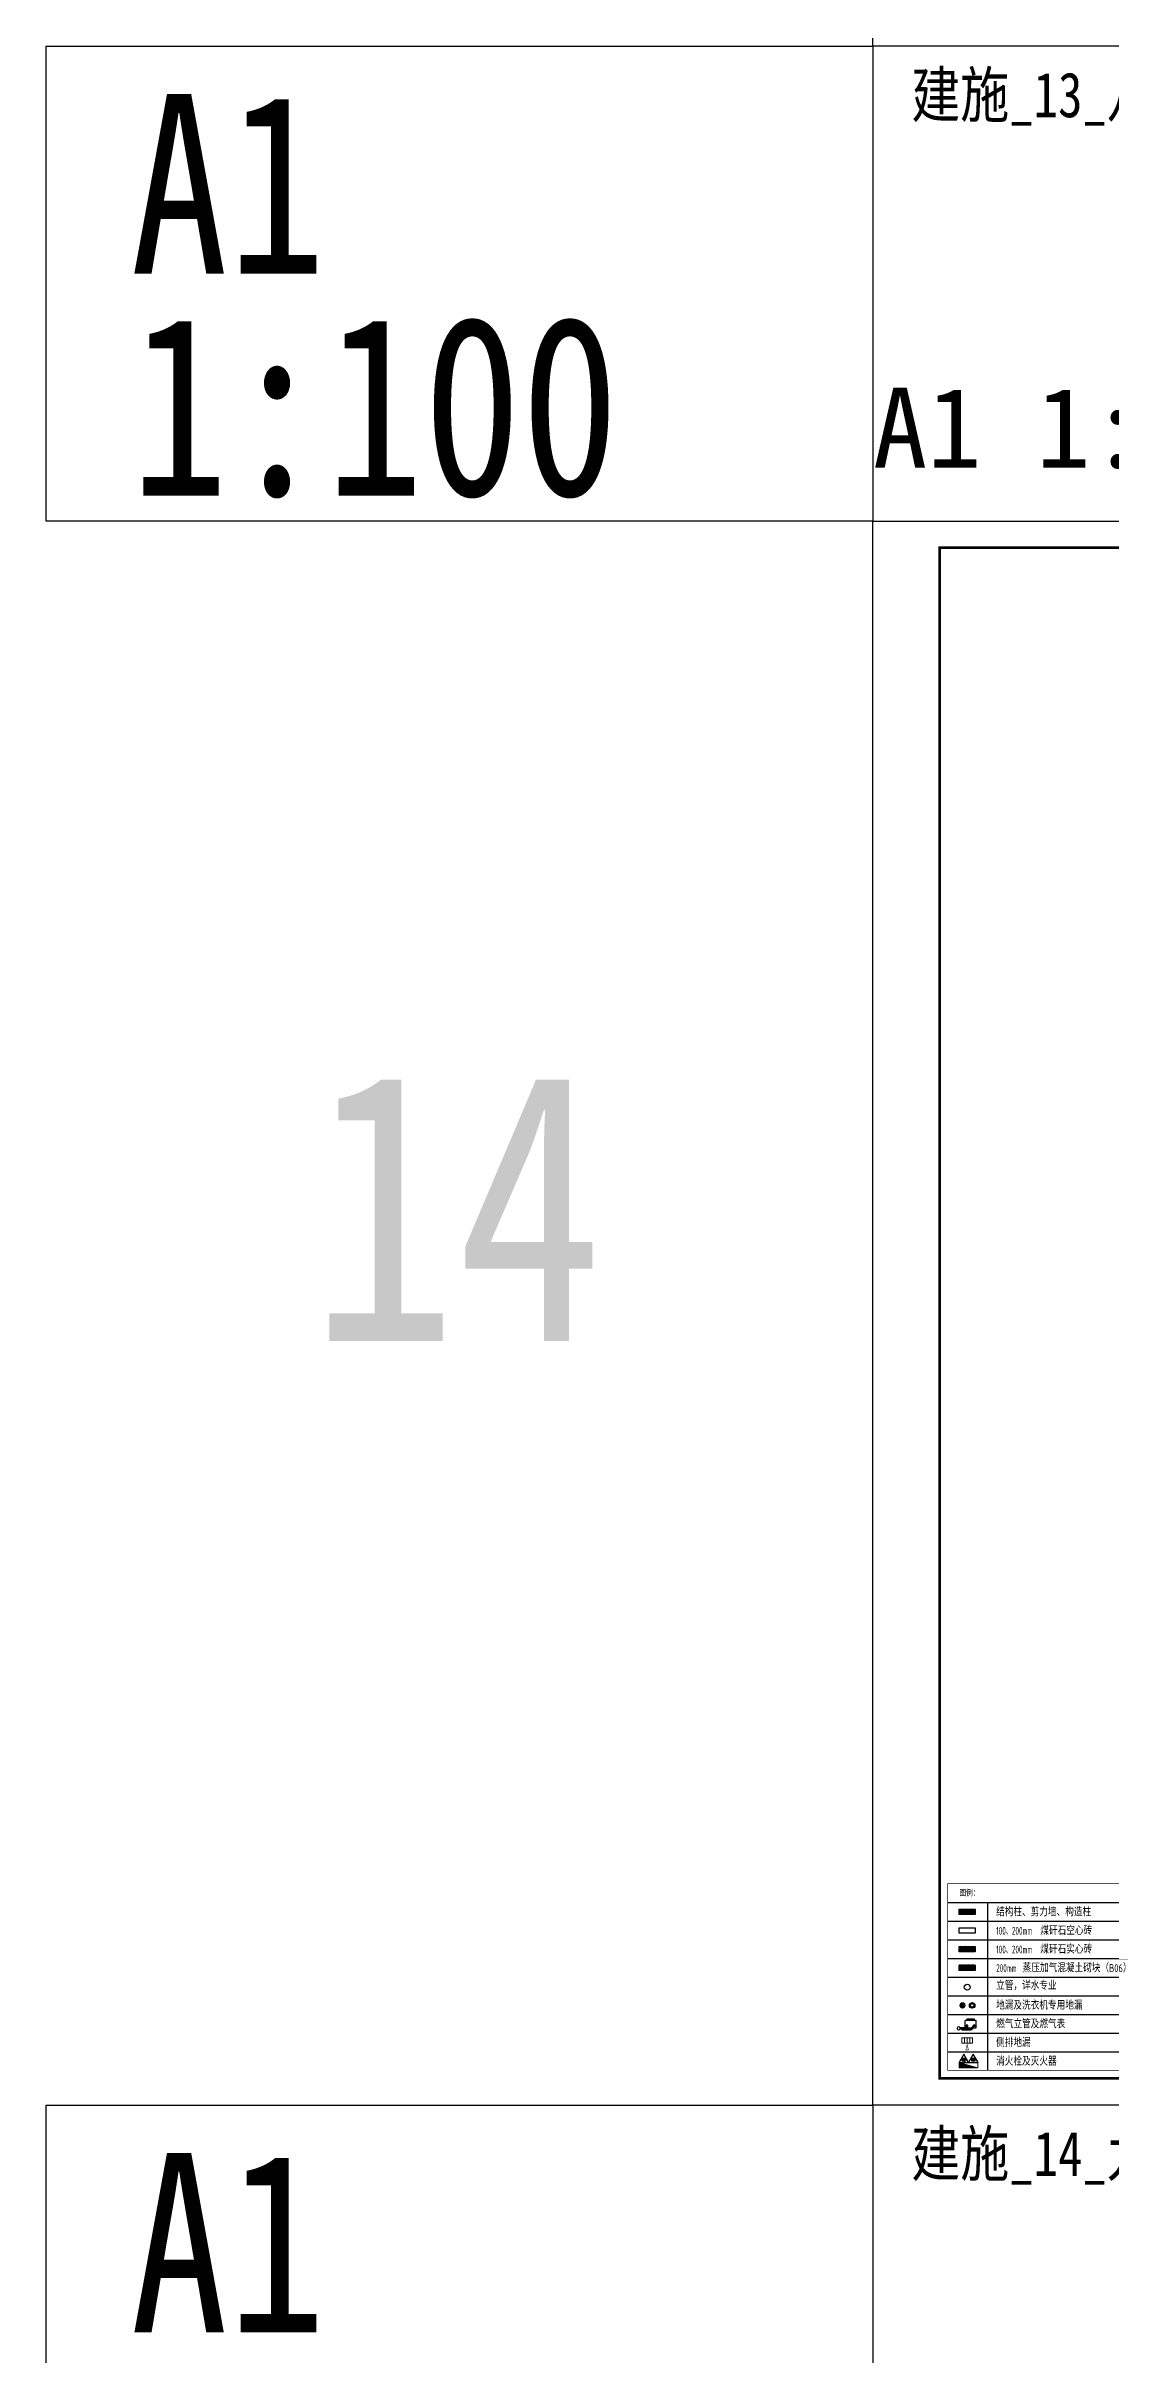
# Model space of a CAD drawing. Extents: x -518115 to 389031, y -231062 to 1628073.
# Drawn here: x -31986 to 7938, y 247050 to 333624 of the extents above; entities that cross this region are included whole.
import ezdxf

# ---------------------------------------------------------------- set-up
doc = ezdxf.new("R2010")
doc.units = 0
doc.header["$LTSCALE"] = 1000
doc.header["$MEASUREMENT"] = 0
for name, color, linetype in [('__0', 7, 'Continuous'), ('AH-FURNITURE', 1, 'Continuous'), ('C-Sheet-图框', 101, 'Continuous'), ('EQUIP_地漏', 7, 'Continuous'), ('EQUIP_消防', 7, 'Continuous'), ('PUB_TEXT', 4, 'Continuous'), ('text', 7, 'Continuous'), ('保温', 6, 'Continuous'), ('图框', 140, 'Continuous'), ('导图字', 7, 'Continuous')]:
    doc.layers.add(name, color=color, linetype=linetype)
for name, color, linetype, lineweight in [('EQUIP_消火栓', 242, 'Continuous', 18), ('LVTRY', 1, 'Continuous', 13), ('平面-分水线', 214, 'Continuous', 15)]:
    doc.layers.add(name, color=color, linetype=linetype, lineweight=lineweight)
doc.layers.add('yichutu', color=7, linetype='Continuous', true_color=0xffffff, plot=False)
doc.styles.add('_TCH_LABEL', font='')
doc.styles.add('宋体', font='', dxfattribs={"height": 50})
doc.styles.add('房间名称', font='TSSDENG', dxfattribs={"width": 0.8, "bigfont": 'HZTXT'})
doc.styles.add('黑体', font='')
doc.styles.get('_TCH_LABEL').set_extended_font_data('SimHei')
doc.styles.get('宋体').set_extended_font_data('SimSun')
doc.styles.get('黑体').set_extended_font_data('SimHei')

# ---------------------------------------------------------------- blocks, each defined once
blk = doc.blocks.new('TK')
at = {"layer": '图框'}
blk.add_lwpolyline([(465375, 548714), (549475, 548714), (549475, 489314), (465375, 489314)], close=True, dxfattribs=at)
blk.add_lwpolyline([(465375, 548714), (549475, 548714), (549475, 489314), (465375, 489314)], close=True, dxfattribs=at)
at = {"layer": '图框', "const_width": 100}
blk.add_lwpolyline([(548475, 490314), (548475, 547714), (467875, 547714), (467875, 490314)], close=True, dxfattribs=at)
blk = doc.blocks.new('yct-841-594-84100-59399.9999999999-100-1000.0')
at = {"layer": 'yichutu', "color": 7, "true_color": 0xffffff}
blk.add_lwpolyline([(0, 0), (0, 59400), (84100, 59400), (84100, 0)], close=True, dxfattribs=at)
at = {"layer": 'yichutu', "color": 7, "true_color": 0xffffff, "style": '_TCH_LABEL'}
blk.add_text('A1 1:100', height=3000, dxfattribs=at).set_placement((0, 61400))
blk = doc.blocks.new('A$C60D053AF')
at = {"layer": 'AH-FURNITURE', "color": 8}
for p, q in [((233, -90), (128, -90)), ((233, -110), (128, -110)), ((193, -71), (328, -71)), ((193, -91), (328, -91)), ((245, -129), (245, -122)), ((255, -281), (255, -251)), ((255, -281), (393, -281)), ((265, -129), (265, -122)), ((342, -97), (370, -143)), ((356, -83), (384, -129)), ((393, -281), (393, -251))]:
    blk.add_line(p, q, dxfattribs=at)
for points in [[(170, -68, 1), (170, -94), (193, -94), (193, -68)], [(234, -251), (414, -251, 0.414214), (424, -241), (424, -111, 0.414214), (414, -101), (234, -101, 0.414214), (224, -111), (224, -241, 0.414214)], [(268, -122), (268, -107, 0.414214), (248, -87), (233, -87), (233, -113), (242, -113), (242, -122)], [(242, -152, 1), (268, -152), (268, -129), (242, -129)], [(384, -161, 1), (402, -143), (386, -127), (368, -145)]]:
    blk.add_lwpolyline(points, format="xyb", close=True, dxfattribs=at)
for centre, radius in [((100, -100), 30), ((255, -152), 15), ((255, -152), 10), ((393, -152), 15), ((393, -152), 10)]:
    blk.add_circle(centre, radius, dxfattribs=at)
for radius in [40, 20]:
    blk.add_arc((328, -111), radius, 45, 90, dxfattribs=at)
blk = doc.blocks.new('$lvtry$00000171')
for p, q in [((-74, 11), (-11, 74)), ((-70, -27), (27, 70)), ((-53, -53), (53, 53)), ((-27, -70), (70, 27)), ((11, -74), (74, -11))]:
    blk.add_line(p, q)
blk.add_circle((0, 0), 75)
blk.add_point((0, 0))
blk = doc.blocks.new('DFSFSF')
at = {"layer": '平面-分水线'}
for p, q in [((697142, 775568), (697142, 775668)), ((697342, 775668), (697143, 775668)), ((697342, 775568), (697143, 775568)), ((697193, 775568), (697193, 775668)), ((697243, 775568), (697243, 775668)), ((697292, 775568), (697292, 775668)), ((697342, 775668), (697342, 775568)), ((697342, 775568), (697342, 775668))]:
    blk.add_line(p, q, dxfattribs=at)
blk = doc.blocks.new('DFGDGDGD')
at = {"layer": '平面-分水线', "const_width": 10}
blk.add_lwpolyline([(697268, 775441), (697243, 775541), (697218, 775441)], close=True, dxfattribs=at)
blk.add_blockref('DFSFSF', (0, 0))
blk = doc.blocks.new('$TwtSys$00000434')
for p, q in [((-0.5, 0.5), (-0.5, -0.5)), ((-0.5, -0.5), (0.5, 0.5)), ((0.5, 0.5), (-0.5, 0.5)), ((0.5, -0.5), (0.5, 0.5)), ((-0.5, -0.5), (0.5, -0.5))]:
    blk.add_line(p, q)
blk.add_solid([(0.5, -0.5), (0.5, 0.5), (-0.5, -0.5)])
blk = doc.blocks.new('$TwtSys$00000546')
h = blk.add_hatch()
h.set_pattern_fill('ANSI31', color=1, scale=200, style=0)
h.set_pattern_definition([(45, (-38543.802, -6670.83), (-17.67767, 17.67767), [])])
h.paths.add_polyline_path([(-65, 174), (65, 174), (65, 44), (-65, 44)])
at = {"color": 1}
for points in [[(0, 344), (-198, 0), (198, 0)], [(-65, 174), (65, 174), (65, 44), (-65, 44)]]:
    blk.add_lwpolyline(points, close=True, dxfattribs=at)
blk = doc.blocks.new('$TwtSys$00000543')
for p, q in [((-94, -9), (9, 94)), ((-9, -94), (94, 9)), ((12, 55), (42, 84)), ((40, 40), (66, 66)), ((55, 12), (84, 42)), ((-84, -42), (-55, -12)), ((-66, -66), (-40, -40)), ((-42, -84), (-12, -55))]:
    blk.add_line(p, q)
for radius in [94, 56.4]:
    blk.add_circle((0, 0), radius)

msp = doc.modelspace()

# ---------------------------------------------------------------- hatches: boundary and pattern name
at = {"layer": '保温', "linetype": 'ByBlock', "ltscale": 10}
h = msp.add_hatch(color=8, dxfattribs=at)
h.dxf.hatch_style = 1
h.paths.add_polyline_path([(2849.5, 263563.2), (2849.5, 263763.2), (2249.8, 263763.2), (2249.8, 263563.2)])
h = msp.add_hatch(dxfattribs=at)
h.set_pattern_fill('AR-HBONE', color=251, scale=55)
h.set_pattern_definition([(45, (-466360.906, -232898.49), (0, 47.4157523), [100.584, -33.528]), (135, (-466337.198, -232874.783), (3e-15, 47.4157523), [100.584, -33.528])])
h.paths.add_polyline_path([(2849.5, 262163.2), (2849.5, 262363.2), (2249.8, 262363.2), (2249.8, 262163.2)])
at = {"layer": '保温', "linetype": 'Continuous', "ltscale": 10}
h = msp.add_hatch(dxfattribs=at)
h.set_pattern_fill('HEX', color=251, scale=10, angle=90, style=0)
h.set_pattern_definition([(90, (-466360.906, -232898.491), (-16.49778, 1e-15), [9.525, -19.05]), (210, (-466360.906, -232898.491), (8.24889, -14.2874966), [9.525, -19.05]), (150, (-466360.906, -232888.966), (-8.24889, -14.2874966), [9.525, -19.05])])
h.paths.add_polyline_path([(2849.5, 261463.2), (2849.5, 261663.2), (2249.8, 261663.2), (2249.8, 261463.2)])

# ---------------------------------------------------------------- linework, layer by layer
msp.add_circle((2554, 260834.8), 110)
at = {"layer": '__0', "color": 4}
for points in [[(2249.8, 263763.2), (2849.5, 263763.2), (2849.5, 263563.2), (2249.8, 263563.2)], [(2249.8, 263063.2), (2849.5, 263063.2), (2849.5, 262863.2), (2249.8, 262863.2)], [(2249.8, 262363.2), (2849.5, 262363.2), (2849.5, 262163.2), (2249.8, 262163.2)], [(2249.8, 261663.2), (2849.5, 261663.2), (2849.5, 261463.2), (2249.8, 261463.2)]]:
    msp.add_lwpolyline(points, close=True, dxfattribs=at)
at = {"layer": 'C-Sheet-图框', "color": 0}
for p, q in [((1814.1, 264015.2), (15301, 264015.2)), ((1814.1, 263315.2), (15301, 263315.2)), ((3314.1, 264015.2), (3314.1, 257715.2)), ((1814.1, 262615.2), (15301, 262615.2)), ((1814.1, 261915.2), (15301, 261915.2)), ((1814.1, 261215.2), (15301, 261215.2)), ((1814.1, 260515.2), (15301, 260515.2)), ((1814.1, 259815.2), (15301, 259815.2)), ((1814.1, 259115.2), (15301, 259115.2)), ((1814.1, 258415.2), (15301, 258415.2))]:
    msp.add_line(p, q, dxfattribs=at)
at = {"layer": 'C-Sheet-图框', "color": 0, "const_width": 24}
msp.add_lwpolyline([(1814.1, 257715.2), (1814.1, 264715.2), (15301, 264715.2), (15301, 257715.2), (1814.1, 257715.2)], dxfattribs=at)
at = {"layer": 'text', "color": 2}
for points in [[(-985.9, 315815.2), (-31985.9, 315815.2), (-31985.9, 333623.5), (-985.9, 333623.5)], [(-985.9, 238606.8), (-31985.9, 238606.8), (-31985.9, 256415.2), (-985.9, 256415.2)]]:
    msp.add_lwpolyline(points, close=True, dxfattribs=at)

# ---------------------------------------------------------------- block references
msp.add_blockref('TK', (-466360.9, -232898.5))
at = {"xscale": -2, "yscale": 2, "zscale": 2, "rotation": 180}
msp.add_blockref('A$C60D053AF', (2029.8, 259091.6), dxfattribs=at)
at = {"xscale": -2, "yscale": 2, "zscale": 2}
msp.add_blockref('DFGDGDGD', (1397035.4, -1292397.5), dxfattribs=at)
at = {"layer": 'EQUIP_地漏', "xscale": 1.12, "yscale": 1.12, "zscale": 1.12}
msp.add_blockref('$TwtSys$00000543', (2738.3, 260154.4), dxfattribs=at)
at = {"layer": 'EQUIP_消火栓', "xscale": -700, "yscale": 200, "zscale": 700}
msp.add_blockref('$TwtSys$00000434', (2603.4, 257916.6), dxfattribs=at)
at = {"layer": 'EQUIP_消防', "xscale": 0.9, "yscale": 0.9, "zscale": 0.9}
for p in [(2424.9, 258016.6), (2782, 258016.6)]:
    msp.add_blockref('$TwtSys$00000546', p, dxfattribs=at)
at = {"layer": 'LVTRY', "xscale": 1.333333333421565, "yscale": 1.333333333421565, "zscale": 2, "rotation": 270}
msp.add_blockref('$lvtry$00000171', (2374.8, 260154.4), dxfattribs=at)
at = {"layer": 'yichutu'}
for p in [(-985.9, 333623.5), (-985.9, 256415.2)]:
    msp.add_blockref('yct-841-594-84100-59399.9999999999-100-1000.0', p, dxfattribs=at)

# ---------------------------------------------------------------- texts
at = {"layer": 'PUB_TEXT', "color": 2, "style": '宋体', "width": 0.8}
msp.add_text('图例：', height=227.85, dxfattribs=at).set_placement((2254.7, 264266.6))
at = {"layer": 'PUB_TEXT', "style": '房间名称'}
for s, width, p in [('结构柱、剪力墙、构造柱', 0.8, (3637.5, 263499.8)), ('100、200mm', 0.56, (3637.5, 262799.8)), ('100、200mm', 0.56, (3637.5, 262099.8)), ('煤矸石空心砖', 0.8, (5294.3, 262799.8)), ('煤矸石实心砖', 0.8, (5294.3, 262099.8)), ('200mm', 0.56, (3637.5, 261399.8)), ('蒸压加气混凝土砌块（B06）', 0.8, (4632.7, 261399.8)), ('立管，详水专业', 0.8, (3637.5, 260740)), ('地漏及洗衣机专用地漏', 0.8, (3637.5, 259999.8)), ('侧排地漏', 0.8, (3637.5, 258599.8)), ('燃气立管及燃气表', 0.8, (3637.5, 259299.8)), ('消火栓及灭火器', 0.8, (3637.5, 257899.8))]:
    msp.add_text(s, height=300, dxfattribs=dict(at, width=width)).set_placement(p)
at = {"layer": 'text', "color": 2, "style": '黑体', "width": 0.8}
for s, p in [('A1', (-28832.6, 325097.9)), ('1:100', (-28822.7, 316771.8)), ('A1', (-28832.6, 247889.6))]:
    msp.add_text(s, height=6729.45, dxfattribs=at).set_placement(p)
at = {"layer": 'text', "color": 1, "style": '黑体', "width": 0.8}
msp.add_text('14', height=10094.18, dxfattribs=at).set_placement((-22087.7, 285062.1))
at = {"layer": '导图字', "color": 1, "style": '黑体', "width": 0.8}
for s, p in [('建施_13_八层平面图_A1', (457.3, 330960.1)), ('建施_14_九层平面图_A1', (457.3, 253751.7))]:
    msp.add_text(s, height=1682.363, dxfattribs=at).set_placement(p)

doc.saveas('drawing.dxf')
